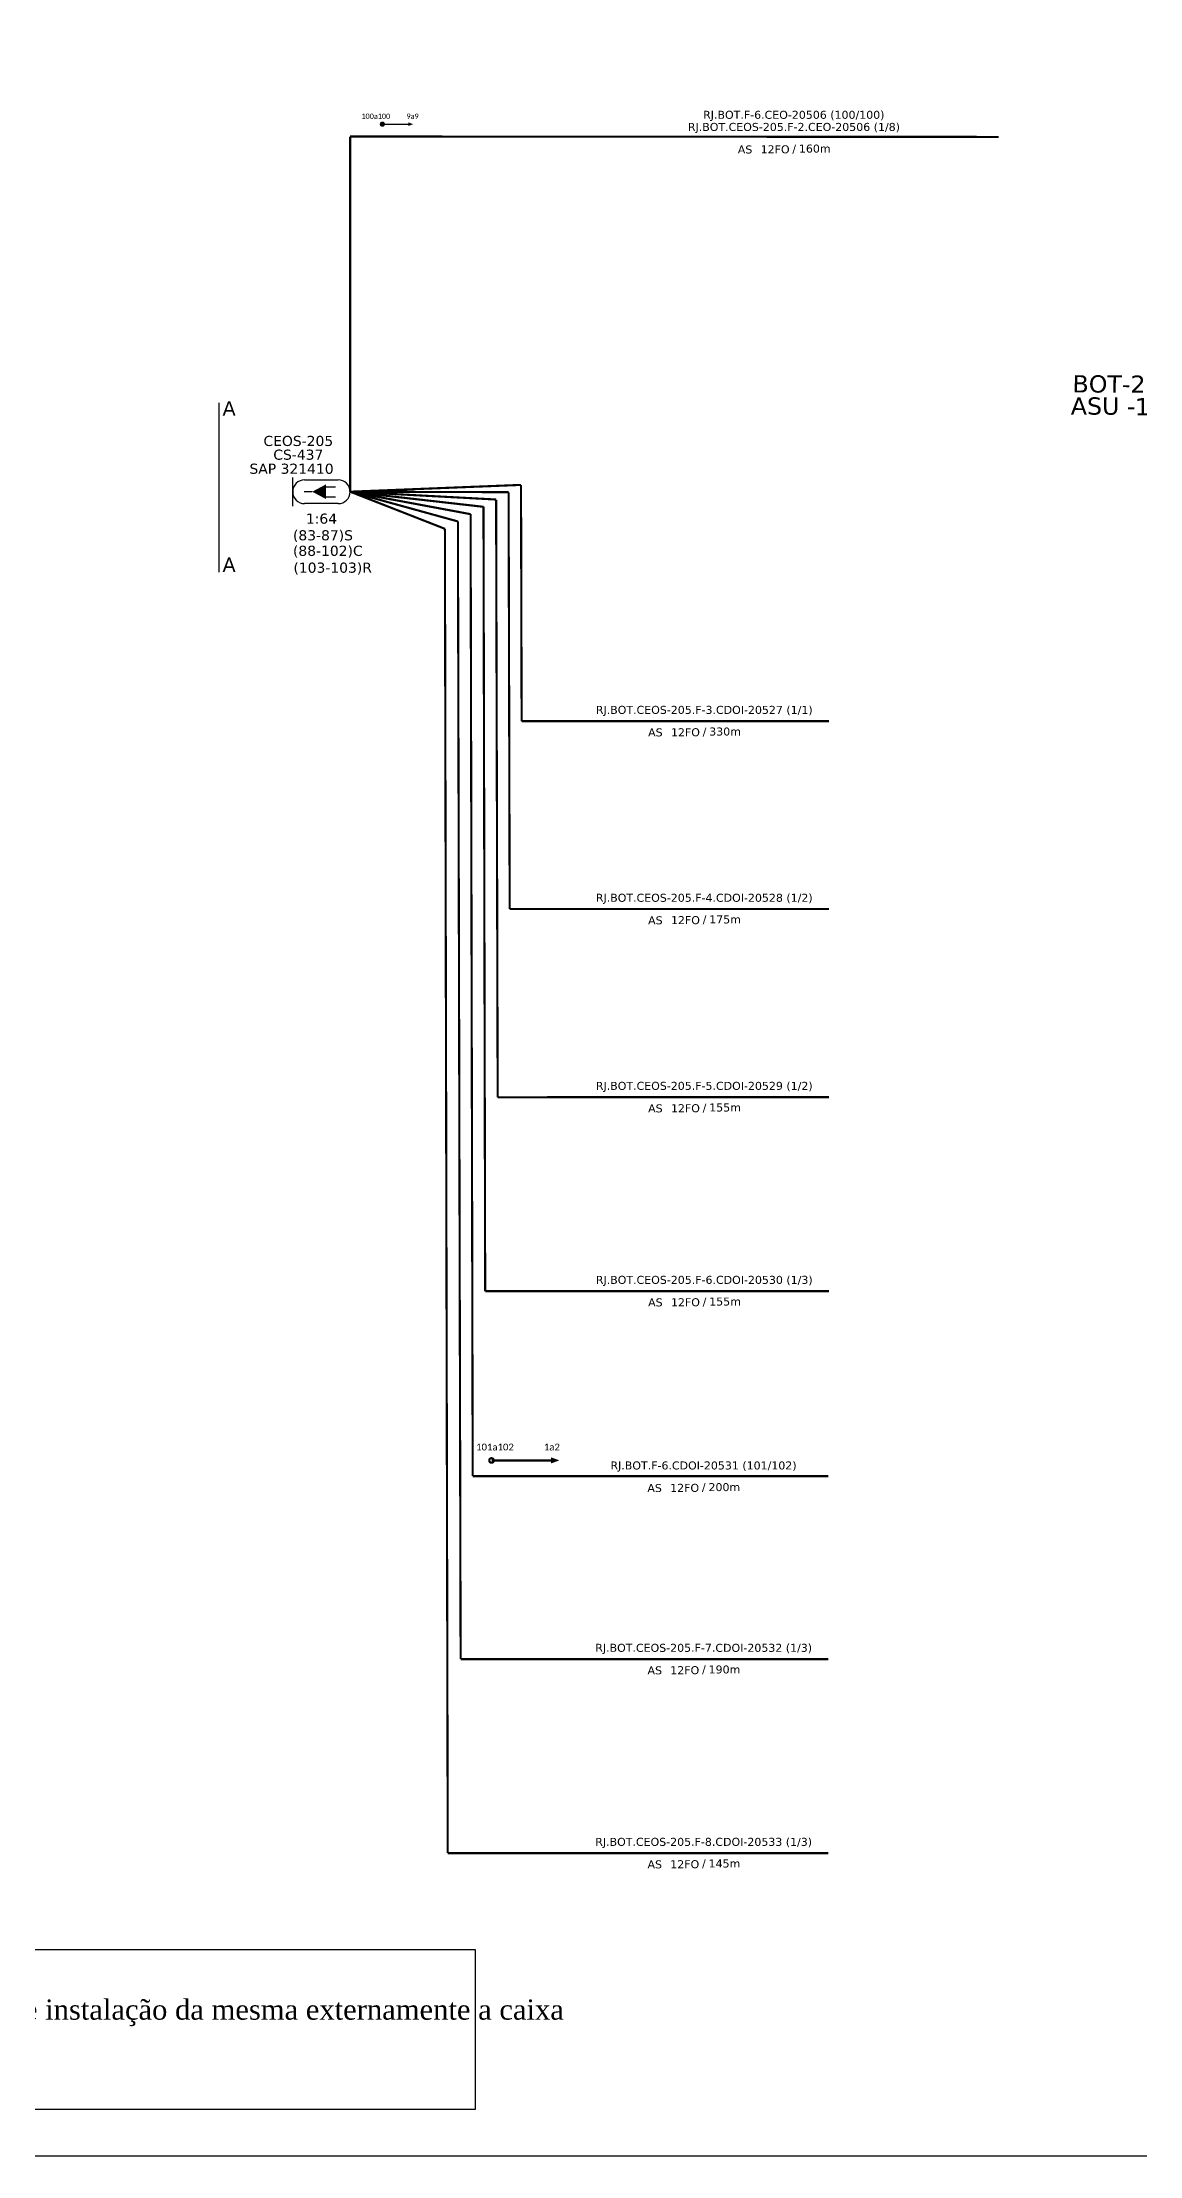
# Model space of a CAD drawing. Header units: metres. Extents: x -1286 to 444, y -503 to 94.
# Drawn here: x -1048.4 to -885.8, y -499.8 to -186.4 of the extents above; entities that cross this region are included whole.
import ezdxf
from ezdxf.enums import TextEntityAlignment as Align

# ---------------------------------------------------------------- set-up
doc = ezdxf.new("R2010")
doc.units = ezdxf.units.M
for name, color, linetype in [('20.4-CEOS', 1, 'Continuous'), ('CAP a instalar', 1, 'Continuous'), ('label_cabos', 7, 'Continuous'), ('SETA', 7, 'Continuous')]:
    doc.layers.add(name, color=color, linetype=linetype)
doc.layers.add('40.1-ETIQUETAS', color=1, linetype='Continuous', lineweight=20)
doc.styles.add('ARIAL', font='arial.ttf')
doc.styles.add('siredit', font='verdana.ttf')
doc.linetypes.add('FENCELINE1', pattern='A,0.25,-0.1,[133,ltypeshp.shx,S=0.1,R=0,X=-0.1,Y=0],-0.1,1', length=1.45)

# ---------------------------------------------------------------- blocks, each defined once
blk = doc.blocks.new('ETIQUETA_RS5F')
at = {"layer": '40.1-ETIQUETAS', "color": 0, "style": 'siredit'}
blk.add_text('/', height=1.5, dxfattribs=at).set_placement((1.58, -1.95), align=Align.MIDDLE_RIGHT)
for tag, p in [('ETIQUETA_R_PRIMARIA', (1.21, 4.1)), ('ETIQUETA_R_SECUNDARIA', (1.21, 2.1)), ('F_ATIVAS/F_MORTAS', (1.14, -4.24))]:
    blk.add_attdef(tag, text='', height=1.5, dxfattribs=at).set_placement(p, align=Align.MIDDLE_CENTER)
for tag, p in [('TIPO_CABO', (-6.58, -2.12)), ('CAP_CABO', (0.4, -2.09))]:
    blk.add_attdef(tag, text='', height=1.5, dxfattribs=at).set_placement(p, align=Align.MIDDLE_RIGHT)
blk.add_attdef('METROS', text='', height=1.5, dxfattribs=at).set_placement((2.14, -1.95), align=Align.MIDDLE_LEFT)
for tag, p in [('FUSÃO_1', (0.85, -8.39)), ('FUSÃO_2', (0.85, -10.6)), ('FUSÃO_3', (0.85, -12.93)), ('FUSÃO_4', (0.85, -15.14)), ('FUSÃO_5', (0.85, -17.16))]:
    blk.add_attdef(tag, text='', height=1.5, dxfattribs=at).set_placement(p, align=Align.CENTER)
blk = doc.blocks.new('Inst CB DT OCUP CFOA-SM-ASU-120-S-12')
at = {"layer": 'label_cabos', "color": 0, "style": 'siredit'}
for tag, flags, p in [('ID_ATIVIDADE', 3, (1.31, 2.67)), ('FATOR', 1, (11.56, 2.55))]:
    blk.add_attdef(tag, text='', height=1, rotation=359.69, dxfattribs=dict(at, flags=flags)).set_placement(p, align=Align.MIDDLE_CENTER)
for tag, p in [('DESTINO_CABO', (3.13, 1.26)), ('TIPO_CABO', (13.11, 1.24)), ('TIPO_CABO', (1.26, 0)), ('CABO', (4.69, -0.05)), ('/', (7.71, -0.05)), ('LANCE', (10.91, 0)), ('UND', (15.96, 0)), ('FID', (13.15, -1.41))]:
    blk.add_attdef(tag, text='', height=1, rotation=359.69, dxfattribs=at).set_placement(p, align=Align.MIDDLE_CENTER)
blk.add_attdef('QTDE', (12.43, -0.47), '', height=1, rotation=359.69, dxfattribs=at)

msp = doc.modelspace()

# ---------------------------------------------------------------- linework, layer by layer
at = {"color": 5}
msp.add_line((-1022.26, -239.86), (-1022.26, -264.98), dxfattribs=at)
at = {"color": 0}
msp.add_line((-984.25, -492.93), (-1262.5, -492.93), dxfattribs=at)
msp.add_lwpolyline([(-1286.07, -499.81), (-445.07, -499.81), (-445.07, 94.19), (-1286.07, 94.19)], close=True)
at = {"color": 7, "const_width": 0.388}
msp.add_lwpolyline([(-998.2, -198.56, 1), (-997.81, -198.56, 1)], format="xyb", close=True, dxfattribs=at)
at = {"color": 0}
msp.add_lwpolyline([(-1262.5, -469.23), (-984.25, -469.23), (-984.25, -492.93), (-1262.5, -492.93)], close=True, dxfattribs=at)
at = {"layer": '20.4-CEOS', "color": 7}
for p, q in [((-1009.52, -251.29), (-1004.55, -251.29)), ((-1004.55, -254.83), (-1009.52, -254.83))]:
    msp.add_line(p, q, dxfattribs=at)
for points in [[(-1011.29, -255.2), (-1011.29, -250.93)], [(-1008.4, -253.06), (-1009.6, -253.06)], [(-1006.45, -252.36), (-1004.94, -252.36)], [(-1006.45, -253.83), (-1004.94, -253.83)]]:
    msp.add_lwpolyline(points, dxfattribs=at)
msp.add_lwpolyline([(-1008.4, -253.06, 0, 2.19, 0), (-1006.35, -253.06, 2.19, 2.19, 0)], format="xyseb", dxfattribs=at)
for centre, start, end in [((-1009.52, -253.06), 90, 270), ((-1004.55, -253.06), 270, 90)]:
    msp.add_arc(centre, 1.77, start, end, dxfattribs=at)
at = {"layer": 'CAP a instalar', "color": 7, "linetype": 'FENCELINE1', "ltscale": 8, "const_width": 0.316}
for points in [[(-1002.78, -200.39), (-906.68, -200.45)], [(-1002.78, -253.06), (-1002.78, -200.39)], [(-979.3, -253.13), (-979.14, -314.95)], [(-977.46, -252.05), (-977.37, -287.09)], [(-984.93, -256.39), (-984.62, -399.03)], [(-983.02, -255.3), (-982.77, -371.61)], [(-981.15, -254.22), (-980.92, -342.85)], [(-988.74, -258.56), (-988.32, -454.94)], [(-986.81, -257.47), (-986.41, -426.17)], [(-977.37, -287.09), (-931.82, -287.09)], [(-979.14, -314.95), (-931.82, -314.94)], [(-980.92, -342.85), (-931.82, -342.84)], [(-982.77, -371.61), (-931.82, -371.61)], [(-981.83, -396.71), (-972.54, -396.71)], [(-981.83, -396.71), (-972.54, -396.71)], [(-984.62, -399.03), (-931.93, -399.04)], [(-984.62, -399.03), (-931.93, -399.04)], [(-986.41, -426.17), (-931.91, -426.17)], [(-988.32, -454.94), (-931.91, -454.94)]]:
    msp.add_lwpolyline(points, dxfattribs=at)
at = {"layer": 'CAP a instalar', "color": 7, "ltscale": 8, "const_width": 0.316}
for points in [[(-1002.78, -253.06), (-977.45, -252.05)], [(-1002.78, -253.06), (-979.3, -253.13)], [(-1002.78, -253.06), (-981.15, -254.22)], [(-1002.78, -253.06), (-983.02, -255.3)], [(-1002.78, -253.06), (-984.93, -256.39)], [(-1002.78, -253.06), (-986.81, -257.47)], [(-1002.78, -253.06), (-988.74, -258.56)]]:
    msp.add_lwpolyline(points, dxfattribs=at)
at = {"layer": 'CAP a instalar', "color": 7, "linetype": 'FENCELINE1', "ltscale": 8, "const_width": 0.316}
msp.add_lwpolyline([(-982.17, -396.71, 1), (-981.49, -396.71, 1)], format="xyb", close=True, dxfattribs=at)
msp.add_lwpolyline([(-982.17, -396.71, 1), (-981.49, -396.71, 1)], format="xyb", close=True, dxfattribs=at)
at = {"layer": 'CAP a instalar', "color": 7, "linetype": 'FENCELINE1', "ltscale": 8}
msp.add_solid([(-973.01, -396.25), (-971.77, -396.7), (-973.01, -397.15)], dxfattribs=at)
msp.add_solid([(-973.01, -396.25), (-971.77, -396.7), (-973.01, -397.15)], dxfattribs=at)
at = {"layer": 'SETA', "color": 7}
msp.add_lwpolyline([(-998.01, -198.56), (-993.77, -198.56)], dxfattribs=at)
msp.add_solid([(-994.15, -198.3), (-993.43, -198.56), (-994.14, -198.82)], dxfattribs=at)

# ---------------------------------------------------------------- block references
at = {"layer": '40.1-ETIQUETAS', "color": 7}
ref = msp.add_blockref('ETIQUETA_RS5F', (-937.95, -200.63), dxfattribs=dict(at, xscale=0.7911050923599336, yscale=0.7911050923599336, zscale=0.7911050923599336))
ref.add_attrib('ETIQUETA_R_PRIMARIA', 'RJ.BOT.F-6.CEO-20506 (100/100)', dxfattribs={"color": 0, "height": 1.1867, "style": 'siredit'}).set_placement((-937.04, -197.17), align=Align.MIDDLE_CENTER)
ref.add_attrib('ETIQUETA_R_SECUNDARIA', 'RJ.BOT.CEOS-205.F-2.CEO-20506 (1/8)', dxfattribs={"color": 0, "height": 1.1867, "style": 'siredit'}).set_placement((-937.02, -198.97), align=Align.MIDDLE_CENTER)
ref.add_attrib('TIPO_CABO', 'AS', dxfattribs={"color": 0, "height": 1.187, "style": 'siredit'}).set_placement((-943.19, -202.31), align=Align.MIDDLE_RIGHT)
ref.add_attrib('CAP_CABO', '12FO', dxfattribs={"color": 0, "height": 1.187, "style": 'siredit'}).set_placement((-937.66, -202.29), align=Align.MIDDLE_RIGHT)
ref.add_attrib('METROS', '160m', dxfattribs={"color": 0, "height": 1.187, "style": 'siredit'}).set_placement((-936.28, -202.18), align=Align.MIDDLE_LEFT)
at = {"layer": 'CAP a instalar', "color": 7, "linetype": 'FENCELINE1', "ltscale": 8}
ref = msp.add_blockref('ETIQUETA_RS5F', (-951.24, -287.08), dxfattribs=dict(at, xscale=0.791105092354776, yscale=0.791105092354776, zscale=0.791105092354776))
ref.add_attrib('ETIQUETA_R_SECUNDARIA', 'RJ.BOT.CEOS-205.F-3.CDOI-20527 (1/1)', dxfattribs={"layer": '40.1-ETIQUETAS', "color": 0, "height": 1.1867, "style": 'siredit'}).set_placement((-950.31, -285.41), align=Align.MIDDLE_CENTER)
ref.add_attrib('TIPO_CABO', 'AS', dxfattribs={"layer": '40.1-ETIQUETAS', "color": 0, "height": 1.187, "style": 'siredit'}).set_placement((-956.48, -288.75), align=Align.MIDDLE_RIGHT)
ref.add_attrib('CAP_CABO', '12FO', dxfattribs={"layer": '40.1-ETIQUETAS', "color": 0, "height": 1.187, "style": 'siredit'}).set_placement((-950.95, -288.73), align=Align.MIDDLE_RIGHT)
ref.add_attrib('METROS', '330m ', dxfattribs={"layer": '40.1-ETIQUETAS', "color": 0, "height": 1.187, "style": 'siredit'}).set_placement((-949.57, -288.62), align=Align.MIDDLE_LEFT)
ref = msp.add_blockref('ETIQUETA_RS5F', (-951.24, -314.93), dxfattribs=dict(at, xscale=0.791105092354776, yscale=0.791105092354776, zscale=0.791105092354776))
ref.add_attrib('ETIQUETA_R_SECUNDARIA', 'RJ.BOT.CEOS-205.F-4.CDOI-20528 (1/2)', dxfattribs={"layer": '40.1-ETIQUETAS', "color": 0, "height": 1.1867, "style": 'siredit'}).set_placement((-950.31, -313.27), align=Align.MIDDLE_CENTER)
ref.add_attrib('TIPO_CABO', 'AS', dxfattribs={"layer": '40.1-ETIQUETAS', "color": 0, "height": 1.187, "style": 'siredit'}).set_placement((-956.48, -316.61), align=Align.MIDDLE_RIGHT)
ref.add_attrib('CAP_CABO', '12FO', dxfattribs={"layer": '40.1-ETIQUETAS', "color": 0, "height": 1.187, "style": 'siredit'}).set_placement((-950.95, -316.59), align=Align.MIDDLE_RIGHT)
ref.add_attrib('METROS', '175m ', dxfattribs={"layer": '40.1-ETIQUETAS', "color": 0, "height": 1.187, "style": 'siredit'}).set_placement((-949.57, -316.48), align=Align.MIDDLE_LEFT)
ref = msp.add_blockref('ETIQUETA_RS5F', (-951.24, -342.83), dxfattribs=dict(at, xscale=0.791105092354776, yscale=0.791105092354776, zscale=0.791105092354776))
ref.add_attrib('ETIQUETA_R_SECUNDARIA', 'RJ.BOT.CEOS-205.F-5.CDOI-20529 (1/2)', dxfattribs={"layer": '40.1-ETIQUETAS', "color": 0, "height": 1.1867, "style": 'siredit'}).set_placement((-950.31, -341.16), align=Align.MIDDLE_CENTER)
ref.add_attrib('TIPO_CABO', 'AS', dxfattribs={"layer": '40.1-ETIQUETAS', "color": 0, "height": 1.187, "style": 'siredit'}).set_placement((-956.48, -344.5), align=Align.MIDDLE_RIGHT)
ref.add_attrib('CAP_CABO', '12FO', dxfattribs={"layer": '40.1-ETIQUETAS', "color": 0, "height": 1.187, "style": 'siredit'}).set_placement((-950.95, -344.48), align=Align.MIDDLE_RIGHT)
ref.add_attrib('METROS', '155m ', dxfattribs={"layer": '40.1-ETIQUETAS', "color": 0, "height": 1.187, "style": 'siredit'}).set_placement((-949.57, -344.37), align=Align.MIDDLE_LEFT)
ref = msp.add_blockref('ETIQUETA_RS5F', (-951.24, -371.6), dxfattribs=dict(at, xscale=0.791105092354776, yscale=0.791105092354776, zscale=0.791105092354776))
ref.add_attrib('ETIQUETA_R_SECUNDARIA', 'RJ.BOT.CEOS-205.F-6.CDOI-20530 (1/3)', dxfattribs={"layer": '40.1-ETIQUETAS', "color": 0, "height": 1.1867, "style": 'siredit'}).set_placement((-950.31, -369.93), align=Align.MIDDLE_CENTER)
ref.add_attrib('TIPO_CABO', 'AS', dxfattribs={"layer": '40.1-ETIQUETAS', "color": 0, "height": 1.187, "style": 'siredit'}).set_placement((-956.48, -373.27), align=Align.MIDDLE_RIGHT)
ref.add_attrib('CAP_CABO', '12FO', dxfattribs={"layer": '40.1-ETIQUETAS', "color": 0, "height": 1.187, "style": 'siredit'}).set_placement((-950.95, -373.25), align=Align.MIDDLE_RIGHT)
ref.add_attrib('METROS', '155m ', dxfattribs={"layer": '40.1-ETIQUETAS', "color": 0, "height": 1.187, "style": 'siredit'}).set_placement((-949.57, -373.14), align=Align.MIDDLE_LEFT)
ref = msp.add_blockref('ETIQUETA_RS5F', (-951.36, -399.11), dxfattribs=dict(at, xscale=0.7911050923605502, yscale=0.7911050923605502, zscale=0.7911050923605502))
ref.add_attrib('ETIQUETA_R_SECUNDARIA', 'RJ.BOT.F-6.CDOI-20531 (101/102)', dxfattribs={"layer": '40.1-ETIQUETAS', "color": 0, "height": 1.1867, "style": 'siredit'}).set_placement((-950.42, -397.45), align=Align.MIDDLE_CENTER)
ref.add_attrib('TIPO_CABO', 'AS', dxfattribs={"layer": '40.1-ETIQUETAS', "color": 0, "height": 1.187, "style": 'siredit'}).set_placement((-956.59, -400.79), align=Align.MIDDLE_RIGHT)
ref.add_attrib('CAP_CABO', '12FO', dxfattribs={"layer": '40.1-ETIQUETAS', "color": 0, "height": 1.187, "style": 'siredit'}).set_placement((-951.07, -400.77), align=Align.MIDDLE_RIGHT)
ref.add_attrib('METROS', '200m', dxfattribs={"layer": '40.1-ETIQUETAS', "color": 0, "height": 1.187, "style": 'siredit'}).set_placement((-949.68, -400.66), align=Align.MIDDLE_LEFT)
ref = msp.add_blockref('ETIQUETA_RS5F', (-951.34, -426.16), dxfattribs=dict(at, xscale=0.791105092354776, yscale=0.791105092354776, zscale=0.791105092354776))
ref.add_attrib('ETIQUETA_R_SECUNDARIA', 'RJ.BOT.CEOS-205.F-7.CDOI-20532 (1/3)', dxfattribs={"layer": '40.1-ETIQUETAS', "color": 0, "height": 1.1867, "style": 'siredit'}).set_placement((-950.4, -424.49), align=Align.MIDDLE_CENTER)
ref.add_attrib('TIPO_CABO', 'AS', dxfattribs={"layer": '40.1-ETIQUETAS', "color": 0, "height": 1.187, "style": 'siredit'}).set_placement((-956.57, -427.83), align=Align.MIDDLE_RIGHT)
ref.add_attrib('CAP_CABO', '12FO', dxfattribs={"layer": '40.1-ETIQUETAS', "color": 0, "height": 1.187, "style": 'siredit'}).set_placement((-951.05, -427.81), align=Align.MIDDLE_RIGHT)
ref.add_attrib('METROS', '190m ', dxfattribs={"layer": '40.1-ETIQUETAS', "color": 0, "height": 1.187, "style": 'siredit'}).set_placement((-949.66, -427.7), align=Align.MIDDLE_LEFT)
ref = msp.add_blockref('ETIQUETA_RS5F', (-951.34, -454.92), dxfattribs=dict(at, xscale=0.791105092354776, yscale=0.791105092354776, zscale=0.791105092354776))
ref.add_attrib('ETIQUETA_R_SECUNDARIA', 'RJ.BOT.CEOS-205.F-8.CDOI-20533 (1/3)', dxfattribs={"layer": '40.1-ETIQUETAS', "color": 0, "height": 1.1867, "style": 'siredit'}).set_placement((-950.4, -453.26), align=Align.MIDDLE_CENTER)
ref.add_attrib('TIPO_CABO', 'AS', dxfattribs={"layer": '40.1-ETIQUETAS', "color": 0, "height": 1.187, "style": 'siredit'}).set_placement((-956.57, -456.6), align=Align.MIDDLE_RIGHT)
ref.add_attrib('CAP_CABO', '12FO', dxfattribs={"layer": '40.1-ETIQUETAS', "color": 0, "height": 1.187, "style": 'siredit'}).set_placement((-951.05, -456.58), align=Align.MIDDLE_RIGHT)
ref.add_attrib('METROS', '145m ', dxfattribs={"layer": '40.1-ETIQUETAS', "color": 0, "height": 1.187, "style": 'siredit'}).set_placement((-949.66, -456.47), align=Align.MIDDLE_LEFT)
at = {"layer": 'label_cabos', "color": 0, "lineweight": 0}
ref = msp.add_blockref('Inst CB DT OCUP CFOA-SM-ASU-120-S-12', (-893.88, -240.35), dxfattribs=dict(at, xscale=2.560149513035172, yscale=2.560149513035172, zscale=2.560149513035172))
ref.add_attrib('DESTINO_CABO', 'BOT-20506', dxfattribs={"color": 0, "height": 2.56, "rotation": 359.69, "style": 'siredit'}).set_placement((-885.86, -237.11), align=Align.MIDDLE_CENTER)
ref.add_attrib('CABO', '12FO', dxfattribs={"color": 0, "height": 2.56, "rotation": 359.69, "style": 'siredit'}).set_placement((-881.88, -240.48), align=Align.MIDDLE_CENTER)
ref.add_attrib('TIPO_CABO', 'Duto Ocup.', dxfattribs={"color": 0, "height": 2.56, "rotation": 359.69, "style": 'siredit'}).set_placement((-860.32, -237.16), align=Align.MIDDLE_CENTER)
ref.add_attrib('/', '/', dxfattribs={"color": 0, "height": 2.56, "rotation": 359.69, "style": 'siredit'}).set_placement((-874.13, -240.48), align=Align.MIDDLE_CENTER)
ref.add_attrib('TIPO_CABO', 'ASU - ', dxfattribs={"color": 0, "height": 2.56, "rotation": 359.69, "style": 'siredit'}).set_placement((-890.64, -240.36), align=Align.MIDDLE_CENTER)
ref.add_attrib('FID', '01.LC1.2.2', dxfattribs={"color": 0, "height": 2.56, "rotation": 359.69, "style": 'siredit'}).set_placement((-860.22, -243.97), align=Align.MIDDLE_CENTER)
ref.add_attrib('LANCE', 'CC=', dxfattribs={"color": 0, "height": 2.56, "rotation": 359.69, "style": 'siredit'}).set_placement((-865.95, -240.34), align=Align.MIDDLE_CENTER)
ref.add_attrib('QTDE', '150', (-862.06, -241.56), dxfattribs={"color": 0, "height": 2.56, "rotation": 359.69, "style": 'siredit'})
ref.add_attrib('UND', 'm', dxfattribs={"color": 0, "height": 2.56, "rotation": 359.69, "style": 'siredit'}).set_placement((-853.01, -240.34), align=Align.MIDDLE_CENTER)

# ---------------------------------------------------------------- texts
at = {"color": 5}
for p in [(-1020.72, -240.72), (-1020.72, -263.9)]:
    msp.add_text('A', height=2.17, dxfattribs=at).set_placement(p, align=Align.MIDDLE_CENTER)
at = {"color": 5, "char_height": 0.7756, "width": 57.2586, "attachment_point": 5, "rotation": 359.9166}
for s, insert in [('{\\fCalibri|b0|i0|c0|p34;\\C256;100a100}', (-998.98, -197.39)), ('{\\fCalibri|b0|i0|c0|p34;\\C256;9a9}', (-993.52, -197.39))]:
    msp.add_mtext(s, dxfattribs=dict(at, insert=insert))
at = {"insert": (-1261.44, -471.63), "char_height": 3, "width": 277.1819, "attachment_point": 1, "style": 'ARIAL'}
msp.add_mtext('Medidas das caixas internas =  Largura x Altura x Profundidade (cm)\\PObs.:{\\fTimes New Roman|b0|i0|c0|p16;Caso o tamanho da caixa de telefonia não comporte a CDOIA para instalação, favor verificar a possibilidade de instalação da mesma externamente a caixa}', dxfattribs=at)
at = {"layer": '20.4-CEOS', "color": 7, "style": 'siredit'}
for s, height, p in [('CEOS-205', 1.5, (-1010.46, -244.78)), ('CS-437', 1.5, (-1010.46, -246.82)), ('  SAP 321410', 1.5004, (-1012.12, -248.9)), ('1:64', 1.5, (-1007.03, -256.3)), ('(83-87)S', 1.5, (-1006.81, -258.77)), ('(88-102)C', 1.5, (-1006.09, -261.07)), ('(103-103)R', 1.5, (-1005.37, -263.57))]:
    msp.add_text(s, height=height, dxfattribs=at).set_placement(p, align=Align.TOP_CENTER)
at = {"layer": 'CAP a instalar', "color": 7, "linetype": 'FENCELINE1', "ltscale": 8, "char_height": 1.0174, "width": 17.1995, "attachment_point": 5}
for s, insert in [('{\\fCalibri|b0|i0|c0|p34;\\C7;101a102}', (-981.32, -394.72)), ('{\\fCalibri|b0|i0|c0|p34;\\C7;1a2}', (-972.89, -394.72))]:
    msp.add_mtext(s, dxfattribs=dict(at, insert=insert))

doc.saveas('drawing.dxf')
